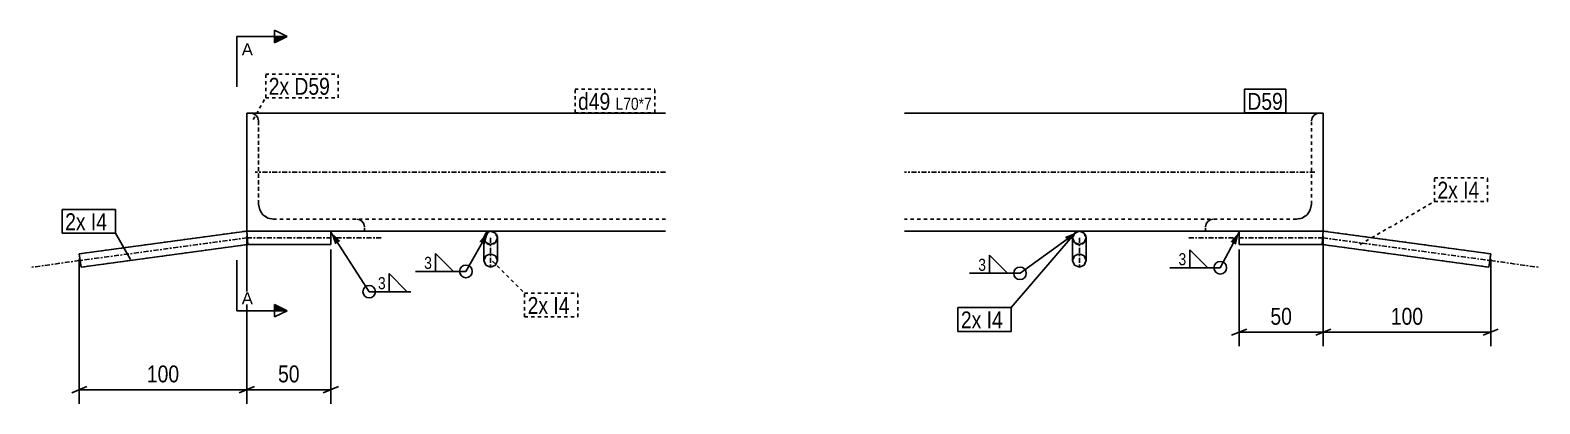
# Model space of a CAD drawing. Header units: millimetres. Extents: x 7 to 21308, y 5 to 921.
# Drawn here: x 7 to 905, y 7 to 229 of the extents above; entities that cross this region are included whole.
import ezdxf

# ---------------------------------------------------------------- set-up
doc = ezdxf.new("R2010")
doc.units = ezdxf.units.MM
doc.linetypes.add('DXK_LINE_DOT2', pattern=[3.9198, 1.9599, -1.9599])
doc.linetypes.add('DXK_LINE_DOT3', pattern=[5.9187, 2.979, -0.9799, 0.9799, -0.9799])
for name, color, linetype in [('MÅLSÆTNING', 7, 'Continuous'), ('STÅL', 7, 'Continuous'), ('TEKST', 7, 'Continuous')]:
    doc.layers.add(name, color=color, linetype=linetype)
doc.styles.add('Arial', font='ARIAL.TTF', dxfattribs={"height": 0.2})
doc.styles.add('Arial Narrow', font='ARIALN.TTF', dxfattribs={"height": 0.2})

msp = doc.modelspace()

# ---------------------------------------------------------------- hatches: boundary and pattern name
at = {"layer": 'TEKST', "linetype": 'Continuous'}
for color, points in [(30, [(152.46, 221.79), (152.46, 225.54), (159.96, 225.54)]), (3, [(188.43, 101.98), (185.96, 109.3), (191.59, 104)]), (3, [(274.21, 103.7), (279.54, 109.3), (277.47, 101.85)]), (3, [(622.37, 106.42), (629.54, 109.3), (624.57, 103.38)]), (3, [(720.78, 103.55), (725.95, 109.3), (724.1, 101.79)]), (30, [(152.46, 62.56), (152.46, 66.31), (159.96, 62.56)])]:
    msp.add_hatch(color=color, dxfattribs=at).paths.add_polyline_path(points)

# ---------------------------------------------------------------- linework, layer by layer
at = {"layer": 'MÅLSÆTNING', "color": 7, "linetype": 'Continuous'}
for p, q in [((135.96, 106.88), (135.96, 7.2)), ((135.96, 106.88), (135.96, 7.2)), ((185.96, 98.88), (185.96, 7.2)), ((725.95, 98.88), (725.95, 41.45)), ((775.95, 106.88), (775.95, 41.45)), ((775.95, 106.88), (775.95, 41.45)), ((36.39, 93.33), (36.39, 7.2)), ((875.52, 93.33), (875.52, 41.45)), ((730.45, 51.65), (721.45, 48.05)), ((725.95, 49.85), (775.95, 49.85)), ((771.45, 48.05), (780.45, 51.65)), ((780.45, 51.65), (771.45, 48.05)), ((775.95, 49.85), (875.52, 49.85)), ((871.02, 48.05), (880.02, 51.65)), ((40.89, 17.4), (31.89, 13.8)), ((36.39, 15.6), (135.96, 15.6)), ((131.46, 13.8), (140.46, 17.4)), ((140.46, 17.4), (131.46, 13.8)), ((135.96, 15.6), (185.96, 15.6)), ((181.46, 13.8), (190.46, 17.4))]:
    msp.add_line(p, q, dxfattribs=at)
at = {"layer": 'STÅL', "color": 2, "linetype": 'Continuous'}
for p, q in [((135.95, 179.88), (384.96, 179.88)), ((135.95, 109.88), (135.95, 179.88)), ((135.96, 179.88), (135.96, 109.88)), ((526.95, 179.88), (775.95, 179.88)), ((775.95, 179.88), (775.95, 109.88)), ((775.95, 179.88), (775.95, 179.88)), ((775.95, 179.88), (775.95, 109.88)), ((36.39, 96.33), (135.96, 109.88)), ((384.96, 109.88), (135.95, 109.88)), ((136.5, 101.88), (135.96, 109.88)), ((185.96, 109.88), (185.96, 101.88)), ((276.95, 105.88), (278.12, 108.71)), ((278.12, 108.71), (280.95, 109.88)), ((280.95, 109.88), (283.78, 108.71)), ((283.78, 108.71), (284.95, 105.88)), ((775.95, 109.88), (526.95, 109.88)), ((626.95, 105.88), (628.12, 108.71)), ((628.12, 108.71), (630.95, 109.88)), ((630.95, 109.88), (633.78, 108.71)), ((633.78, 108.71), (634.95, 105.88)), ((725.95, 103.06), (725.95, 109.88)), ((775.95, 109.88), (775.41, 101.88)), ((775.95, 109.88), (775.95, 109.88)), ((875.52, 96.33), (775.95, 109.88)), ((37.47, 88.4), (136.5, 101.88)), ((137, 101.88), (136.5, 101.88)), ((137, 101.88), (185.96, 101.88)), ((276.95, 92.36), (276.95, 105.88)), ((284.95, 92.36), (284.95, 105.88)), ((626.95, 92.36), (626.95, 105.88)), ((634.95, 92.36), (634.95, 105.88)), ((725.95, 101.88), (725.95, 103.06)), ((774.91, 101.88), (725.95, 101.88)), ((775.41, 101.88), (774.91, 101.88)), ((874.44, 88.4), (775.41, 101.88)), ((37.47, 88.4), (36.39, 96.33)), ((278.12, 95.16), (276.95, 92.36)), ((276.95, 92.36), (278.12, 89.56)), ((280.95, 96.33), (278.12, 95.16)), ((283.78, 95.16), (280.95, 96.33)), ((284.95, 92.36), (283.78, 95.16)), ((283.78, 89.56), (284.95, 92.36)), ((628.12, 95.16), (626.95, 92.36)), ((626.95, 92.36), (628.12, 89.56)), ((630.95, 96.33), (628.12, 95.16)), ((633.78, 95.16), (630.95, 96.33)), ((634.95, 92.36), (633.78, 95.16)), ((633.78, 89.56), (634.95, 92.36)), ((875.52, 96.33), (874.44, 88.4)), ((278.12, 89.56), (280.95, 88.4)), ((280.95, 88.4), (283.78, 89.56)), ((628.12, 89.56), (630.95, 88.4)), ((630.95, 88.4), (633.78, 89.56))]:
    msp.add_line(p, q, dxfattribs=at)
at = {"layer": 'STÅL', "color": 7, "linetype": 'DXK_LINE_DOT2'}
for p, q in [((138.46, 179.88), (135.96, 179.88)), ((135.96, 179.88), (135.96, 109.88)), ((138.45, 179.88), (140.17, 179.54)), ((140.18, 179.54), (138.46, 179.88)), ((384.96, 179.88), (138.46, 179.88)), ((140.17, 179.54), (141.63, 178.57)), ((141.64, 178.57), (140.18, 179.54)), ((773.45, 179.88), (526.95, 179.88)), ((770.27, 178.57), (771.73, 179.54)), ((771.74, 179.54), (770.28, 178.57)), ((771.73, 179.54), (773.45, 179.88)), ((771.73, 179.54), (771.73, 179.54)), ((773.46, 179.88), (771.74, 179.54)), ((773.45, 179.88), (775.95, 179.88)), ((773.45, 179.88), (773.45, 179.88)), ((775.95, 179.88), (775.95, 109.88)), ((775.96, 179.88), (775.95, 179.88)), ((775.96, 109.88), (775.96, 179.88)), ((141.63, 178.57), (142.61, 177.11)), ((142.61, 177.11), (141.64, 178.57)), ((142.96, 175.38), (142.61, 177.11)), ((142.61, 177.11), (142.95, 175.38)), ((142.95, 125.88), (142.95, 175.38)), ((142.96, 175.38), (142.96, 125.88)), ((768.95, 175.38), (769.29, 177.11)), ((768.95, 175.38), (769.29, 177.11)), ((768.95, 125.88), (768.95, 175.38)), ((768.95, 125.88), (768.95, 175.38)), ((768.95, 175.38), (768.95, 175.38)), ((769.3, 177.11), (768.96, 175.38)), ((768.96, 125.88), (768.96, 175.38)), ((769.29, 177.11), (770.27, 178.57)), ((769.29, 177.11), (770.27, 178.57)), ((770.28, 178.57), (769.3, 177.11)), ((142.95, 125.88), (143.64, 122.44)), ((143.64, 122.44), (142.96, 125.88)), ((768.26, 122.44), (768.95, 125.88)), ((768.27, 122.44), (768.95, 125.88)), ((768.96, 125.88), (768.27, 122.44)), ((768.95, 125.88), (768.95, 125.88)), ((145.59, 119.52), (143.64, 122.44)), ((143.64, 122.44), (145.59, 119.52)), ((148.51, 117.57), (145.59, 119.52)), ((145.59, 119.52), (148.51, 117.57)), ((151.96, 116.88), (148.51, 117.57)), ((148.51, 117.57), (151.95, 116.88)), ((384.96, 116.88), (151.95, 116.88)), ((201.45, 116.88), (203.17, 116.54)), ((203.18, 116.54), (201.46, 116.88)), ((759.95, 116.88), (526.95, 116.88)), ((708.73, 116.54), (710.45, 116.88)), ((710.46, 116.88), (708.74, 116.54)), ((710.45, 116.88), (710.45, 116.88)), ((759.95, 116.88), (763.39, 117.57)), ((759.95, 116.88), (759.95, 116.88)), ((759.96, 116.88), (759.95, 116.88)), ((763.4, 117.57), (759.96, 116.88)), ((763.39, 117.57), (766.31, 119.52)), ((763.39, 117.57), (763.39, 117.57)), ((766.32, 119.52), (763.4, 117.57)), ((766.31, 119.52), (768.26, 122.44)), ((766.31, 119.52), (768.27, 122.44)), ((766.31, 119.52), (766.31, 119.52)), ((768.27, 122.44), (766.32, 119.52)), ((36.39, 96.33), (135.96, 109.88)), ((135.96, 109.88), (205.96, 109.88)), ((136.5, 101.88), (135.96, 109.88)), ((185.96, 109.88), (185.96, 101.88)), ((203.17, 116.54), (204.63, 115.57)), ((204.64, 115.57), (203.18, 116.54)), ((204.63, 115.57), (205.61, 114.11)), ((205.61, 114.11), (204.64, 115.57)), ((205.96, 112.38), (205.61, 114.11)), ((205.61, 114.11), (205.95, 112.38)), ((205.95, 109.88), (205.95, 112.38)), ((205.96, 109.88), (205.96, 112.38)), ((384.96, 109.88), (205.96, 109.88)), ((278.13, 108.71), (276.96, 105.88)), ((280.95, 109.88), (278.13, 108.71)), ((283.78, 108.71), (280.95, 109.88)), ((284.96, 105.88), (283.78, 108.71)), ((705.95, 109.88), (526.95, 109.88)), ((628.13, 108.71), (626.96, 105.88)), ((630.96, 109.88), (628.13, 108.71)), ((633.78, 108.71), (630.96, 109.88)), ((634.96, 105.88), (633.78, 108.71)), ((705.95, 112.38), (706.29, 114.11)), ((705.95, 112.38), (706.29, 114.11)), ((705.95, 109.88), (705.95, 112.38)), ((705.95, 109.88), (705.95, 112.38)), ((705.95, 112.38), (705.95, 112.38)), ((775.95, 109.88), (705.95, 109.88)), ((706.3, 114.11), (705.96, 112.38)), ((705.96, 109.88), (705.96, 112.38)), ((706.29, 114.11), (707.27, 115.57)), ((706.29, 114.11), (707.27, 115.57)), ((707.28, 115.57), (706.3, 114.11)), ((707.27, 115.57), (708.73, 116.54)), ((708.74, 116.54), (707.28, 115.57)), ((708.73, 116.54), (708.73, 116.54)), ((725.95, 109.88), (725.95, 101.88)), ((775.41, 101.88), (775.95, 109.88)), ((875.52, 96.33), (775.95, 109.88)), ((775.96, 109.88), (775.95, 109.88)), ((37.47, 88.4), (136.5, 101.88)), ((136.5, 101.88), (137, 101.88)), ((137, 101.88), (185.96, 101.88)), ((278.12, 103.06), (276.95, 105.88)), ((276.96, 92.36), (276.96, 105.88)), ((276.96, 105.88), (278.13, 103.06)), ((280.95, 101.88), (278.12, 103.06)), ((278.13, 103.06), (280.95, 101.88)), ((283.78, 103.06), (280.95, 101.88)), ((280.95, 101.88), (283.78, 103.06)), ((283.78, 103.06), (284.96, 105.88)), ((284.95, 105.88), (283.78, 103.06)), ((284.96, 92.36), (284.96, 105.88)), ((628.12, 103.06), (626.95, 105.88)), ((626.96, 92.36), (626.96, 105.88)), ((626.96, 105.88), (628.13, 103.06)), ((630.95, 101.88), (628.12, 103.06)), ((628.13, 103.06), (630.96, 101.88)), ((633.78, 103.06), (630.95, 101.88)), ((630.96, 101.88), (633.78, 103.06)), ((633.78, 103.06), (634.96, 105.88)), ((634.95, 105.88), (633.78, 103.06)), ((634.96, 92.36), (634.96, 105.88)), ((774.91, 101.88), (725.95, 101.88)), ((775.41, 101.88), (774.91, 101.88)), ((874.44, 88.4), (775.41, 101.88)), ((37.47, 88.4), (36.39, 96.33)), ((276.96, 92.36), (278.13, 95.16)), ((278.13, 89.56), (276.96, 92.36)), ((278.13, 95.16), (280.95, 96.33)), ((280.95, 96.33), (283.78, 95.16)), ((283.78, 95.16), (284.96, 92.36)), ((284.96, 92.36), (283.78, 89.56)), ((626.96, 92.36), (628.13, 95.16)), ((628.13, 89.56), (626.96, 92.36)), ((628.13, 95.16), (630.96, 96.33)), ((630.96, 96.33), (633.78, 95.16)), ((633.78, 95.16), (634.96, 92.36)), ((634.96, 92.36), (633.78, 89.56)), ((875.52, 96.33), (874.44, 88.4)), ((280.95, 88.4), (278.13, 89.56)), ((283.78, 89.56), (280.95, 88.4)), ((630.96, 88.4), (628.13, 89.56)), ((633.78, 89.56), (630.96, 88.4))]:
    msp.add_line(p, q, dxfattribs=at)
at = {"layer": 'STÅL', "color": 7, "linetype": 'DXK_LINE_DOT3'}
for p, q in [((384.96, 144.88), (140.95, 144.88)), ((170.96, 144.88), (170.96, 144.88)), ((770.95, 144.88), (526.95, 144.88)), ((740.95, 144.88), (740.95, 144.88)), ((770.95, 144.88), (770.96, 144.88)), ((136.23, 105.88), (7.2, 88.31)), ((215.96, 105.88), (136.23, 105.88)), ((280.95, 105.88), (280.95, 88.31)), ((280.95, 105.88), (280.95, 105.88)), ((280.95, 105.88), (280.95, 88.31)), ((280.95, 105.88), (280.95, 105.88)), ((630.95, 105.88), (630.95, 105.88)), ((630.95, 105.88), (630.95, 88.31)), ((630.96, 105.88), (630.96, 105.88)), ((630.96, 105.88), (630.96, 88.31)), ((695.95, 105.88), (775.68, 105.88)), ((695.95, 105.88), (695.95, 105.88)), ((775.68, 105.88), (904.71, 88.31)), ((775.68, 105.88), (775.68, 105.88))]:
    msp.add_line(p, q, dxfattribs=at)
at = {"layer": 'STÅL', "color": 7, "linetype": 'DXK_LINE_DOT2'}
for centre, start, end in [((280.95, 105.88), 0, 180), ((280.95, 105.88), 0, 180), ((630.95, 105.88), 0, 180), ((630.96, 105.88), 0, 180), ((280.95, 105.88), 180, 0), ((280.95, 105.88), 180, 0), ((630.95, 105.88), 180, 0), ((630.96, 105.88), 180, 0)]:
    msp.add_arc(centre, 4, start, end, dxfattribs=at)
at = {"layer": 'TEKST', "color": 30, "linetype": 'Continuous'}
for p, q in [((152.46, 221.79), (152.46, 229.29)), ((152.46, 229.29), (159.96, 225.54)), ((159.96, 225.54), (152.46, 221.79)), ((159.96, 62.56), (152.46, 66.31)), ((152.46, 66.31), (152.46, 58.81)), ((159.96, 62.56), (152.46, 58.81))]:
    msp.add_line(p, q, dxfattribs=at)
at = {"layer": 'TEKST', "color": 7, "linetype": 'DXK_LINE_DOT2'}
for p, q in [((190.36, 189.13), (190.36, 203.23)), ((873.68, 127.42), (873.68, 141.52)), ((332.8, 58.83), (332.8, 72.93))]:
    msp.add_line(p, q, dxfattribs=at)
at = {"layer": 'TEKST', "color": 7, "linetype": 'Continuous'}
for p, q in [((57.85, 108.61), (57.85, 122.71)), ((66.85, 93.03), (57.85, 108.61)), ((627.89, 108.09), (590.39, 64.37)), ((590.39, 50.27), (590.39, 64.37))]:
    msp.add_line(p, q, dxfattribs=at)
at = {"layer": 'TEKST', "color": 3, "linetype": 'Continuous'}
for p, q in [((185.96, 109.3), (208.72, 73.86)), ((279.54, 109.3), (266.26, 85.91)), ((629.54, 109.3), (595.68, 84.77)), ((725.95, 109.3), (714.73, 88.09))]:
    msp.add_line(p, q, dxfattribs=at)
for centre, start, end in [((714.73, 88.09), 90, 270), ((714.73, 88.09), 270, 90), ((266.26, 85.91), 90, 270), ((266.26, 85.91), 270, 90), ((595.68, 84.77), 90, 270), ((595.68, 84.77), 270, 90), ((208.72, 73.86), 90, 270)]:
    msp.add_arc(centre, 3.75, start, end, dxfattribs=at)

# ---------------------------------------------------------------- wipeouts: each hides what was drawn before it
at = {"color": 0, "linetype": 'Continuous'}
msp.add_wipeout([(139.62, 214.29), (139.62, 221.79), (132.96, 221.79), (132.96, 214.29)], dxfattribs=at).dxf.layer = 'TEKST'
at = {"color": 0}
for points in [[(161.15, 190.93), (161.15, 201.43), (149, 201.43), (149, 190.93)], [(855.98, 129.22), (855.98, 139.72), (843.83, 139.72), (843.83, 129.22)], [(246.61, 86.81), (246.61, 95.51), (240.84, 95.51), (240.84, 86.81)], [(576.03, 85.67), (576.03, 94.37), (570.26, 94.37), (570.26, 85.67)], [(695.08, 88.99), (695.08, 97.69), (689.31, 97.69), (689.31, 88.99)], [(219.14, 74.76), (219.14, 83.46), (213.37, 83.46), (213.37, 74.76)], [(315.1, 60.63), (315.1, 71.13), (302.95, 71.13), (302.95, 60.63)], [(572.69, 52.07), (572.69, 62.57), (560.54, 62.57), (560.54, 52.07)]]:
    msp.add_wipeout(points, dxfattribs=at).dxf.layer = 'TEKST'

# ---------------------------------------------------------------- next in the draw order: linework, layer by layer
at = {"layer": 'TEKST', "color": 7, "linetype": 'Continuous'}
for q in [(129.96, 195.54), (159.96, 225.54)]:
    msp.add_line((129.96, 225.54), q, dxfattribs=at)
at = {"layer": 'TEKST', "color": 3, "linetype": 'Continuous'}
for p, q in [((707.33, 88.09), (696.62, 98.81)), ((696.62, 98.81), (696.62, 88.09)), ((258.87, 85.91), (248.16, 96.62)), ((248.16, 96.62), (248.16, 85.91)), ((588.28, 84.77), (577.57, 95.48)), ((577.57, 95.48), (577.57, 84.77)), ((231.39, 73.86), (220.68, 84.58)), ((220.68, 84.58), (220.68, 73.86)), ((236.19, 85.91), (266.26, 85.91)), ((248.16, 85.91), (258.87, 85.91)), ((565.61, 84.77), (595.68, 84.77)), ((577.57, 84.77), (588.28, 84.77)), ((684.66, 88.09), (714.73, 88.09)), ((696.62, 88.09), (707.33, 88.09)), ((208.72, 73.86), (233.54, 73.86)), ((220.68, 73.86), (231.39, 73.86))]:
    msp.add_line(p, q, dxfattribs=at)
msp.add_arc((208.72, 73.86), 3.75, 270, 90, dxfattribs=at)

# ---------------------------------------------------------------- next in the draw order: texts
at = {"layer": 'TEKST', "color": 3, "linetype": 'Continuous', "style": 'Arial'}
msp.add_text('A', height=7.16, dxfattribs=at).set_placement((132.96, 214.29))
at = {"layer": 'TEKST', "color": 3, "style": 'Arial Narrow'}
for p in [(241.44, 87.41), (570.86, 86.27), (689.91, 89.59), (213.97, 75.36)]:
    msp.add_text('3', height=7.16, dxfattribs=at).set_placement(p)

# ---------------------------------------------------------------- next in the draw order: wipeouts: each hides what was drawn before it
at = {"color": 0}
for points, layer in [([(759.45, 52.1), (759.45, 66.8), (742.45, 66.8), (742.45, 52.1)], 'MÅLSÆTNING'), ([(837.43, 52.1), (837.43, 66.8), (814.04, 66.8), (814.04, 52.1)], 'MÅLSÆTNING'), ([(97.87, 17.85), (97.87, 32.55), (74.47, 32.55), (74.47, 17.85)], 'MÅLSÆTNING'), ([(169.46, 17.85), (169.46, 32.55), (152.46, 32.55), (152.46, 17.85)], 'MÅLSÆTNING'), ([(161.15, 190.93), (161.15, 201.43), (149, 201.43), (149, 190.93)], 'TEKST'), ([(352.1, 181.98), (352.1, 192.48), (332.91, 192.48), (332.91, 181.98)], 'TEKST'), ([(751.95, 181.98), (751.95, 192.48), (730.85, 192.48), (730.85, 181.98)], 'TEKST'), ([(855.98, 129.22), (855.98, 139.72), (843.83, 139.72), (843.83, 129.22)], 'TEKST'), ([(40.15, 110.41), (40.15, 120.91), (28, 120.91), (28, 110.41)], 'TEKST'), ([(315.1, 60.63), (315.1, 71.13), (302.95, 71.13), (302.95, 60.63)], 'TEKST'), ([(572.69, 52.07), (572.69, 62.57), (560.54, 62.57), (560.54, 52.07)], 'TEKST')]:
    msp.add_wipeout(points, dxfattribs=at).dxf.layer = layer
at = {"color": 0, "linetype": 'Continuous'}
msp.add_wipeout([(139.62, 66.31), (139.62, 73.81), (132.96, 73.81), (132.96, 66.31)], dxfattribs=at).dxf.layer = 'TEKST'

# ---------------------------------------------------------------- next in the draw order: linework, layer by layer
at = {"layer": 'TEKST', "color": 7, "linetype": 'DXK_LINE_DOT2'}
for p, q in [((147.2, 189.13), (147.2, 203.23)), ((139.7, 176.14), (147.2, 189.13)), ((842.03, 127.42), (842.03, 141.52)), ((797.86, 101.92), (842.03, 127.42)), ((282.13, 92.05), (301.15, 72.93)), ((301.15, 58.83), (301.15, 72.93))]:
    msp.add_line(p, q, dxfattribs=at)
at = {"layer": 'TEKST', "color": 7, "linetype": 'Continuous'}
for p, q in [((129.96, 62.56), (129.96, 92.56)), ((558.74, 50.27), (558.74, 64.37)), ((129.96, 62.56), (159.96, 62.56))]:
    msp.add_line(p, q, dxfattribs=at)

# ---------------------------------------------------------------- next in the draw order: texts
at = {"layer": 'MÅLSÆTNING', "color": 3, "style": 'Arial Narrow'}
for s, p in [('50', (744.55, 54.2)), ('100', (816.14, 54.2)), ('100', (76.57, 19.95)), ('50', (154.56, 19.95))]:
    msp.add_text(s, height=10.021, dxfattribs=at).set_placement(p)
at = {"layer": 'TEKST', "color": 3, "linetype": 'Continuous', "style": 'Arial'}
msp.add_text('A', height=7.16, dxfattribs=at).set_placement((132.96, 66.31))

# ---------------------------------------------------------------- next in the draw order: wipeouts: each hides what was drawn before it
at = {"color": 0}
for points in [[(185.41, 190.93), (185.41, 201.43), (164.3, 201.43), (164.3, 190.93)], [(352.1, 181.98), (352.1, 192.48), (332.91, 192.48), (332.91, 181.98)], [(751.95, 181.98), (751.95, 192.48), (730.85, 192.48), (730.85, 181.98)], [(868.73, 129.22), (868.73, 139.72), (859.13, 139.72), (859.13, 129.22)], [(40.15, 110.41), (40.15, 120.91), (28, 120.91), (28, 110.41)], [(327.85, 60.63), (327.85, 71.13), (318.25, 71.13), (318.25, 60.63)], [(585.44, 52.07), (585.44, 62.57), (575.84, 62.57), (575.84, 52.07)]]:
    msp.add_wipeout(points, dxfattribs=at).dxf.layer = 'TEKST'

# ---------------------------------------------------------------- next in the draw order: linework, layer by layer
at = {"layer": 'TEKST', "color": 7, "linetype": 'DXK_LINE_DOT2'}
for p, q in [((331.11, 194.28), (378.53, 194.28)), ((331.11, 180.18), (331.11, 194.28))]:
    msp.add_line(p, q, dxfattribs=at)
at = {"layer": 'TEKST', "color": 7, "linetype": 'Continuous'}
for p, q in [((729.05, 194.28), (753.75, 194.28)), ((729.05, 180.18), (729.05, 194.28)), ((753.75, 180.18), (753.75, 194.28)), ((729.05, 180.18), (753.75, 180.18)), ((26.2, 108.61), (26.2, 122.71))]:
    msp.add_line(p, q, dxfattribs=at)

# ---------------------------------------------------------------- next in the draw order: texts
at = {"layer": 'TEKST', "color": 3, "style": 'Arial Narrow'}
msp.add_text('D59', height=10.021, dxfattribs=at).set_placement((730.85, 181.98))

# ---------------------------------------------------------------- next in the draw order: wipeouts: each hides what was drawn before it
at = {"color": 0}
for points in [[(185.41, 190.93), (185.41, 201.43), (164.3, 201.43), (164.3, 190.93)], [(376.73, 181.98), (376.73, 189.48), (355.25, 189.48), (355.25, 181.98)], [(868.73, 129.22), (868.73, 139.72), (859.13, 139.72), (859.13, 129.22)], [(52.9, 110.41), (52.9, 120.91), (43.3, 120.91), (43.3, 110.41)], [(327.85, 60.63), (327.85, 71.13), (318.25, 71.13), (318.25, 60.63)], [(585.44, 52.07), (585.44, 62.57), (575.84, 62.57), (575.84, 52.07)]]:
    msp.add_wipeout(points, dxfattribs=at).dxf.layer = 'TEKST'

# ---------------------------------------------------------------- next in the draw order: linework, layer by layer
at = {"layer": 'TEKST', "color": 7, "linetype": 'DXK_LINE_DOT2'}
for p, q in [((147.2, 203.23), (190.36, 203.23)), ((147.2, 189.13), (190.36, 189.13)), ((842.03, 141.52), (873.68, 141.52)), ((842.03, 127.42), (873.68, 127.42)), ((301.15, 72.93), (332.8, 72.93)), ((301.15, 58.83), (332.8, 58.83))]:
    msp.add_line(p, q, dxfattribs=at)
at = {"layer": 'TEKST', "color": 7, "linetype": 'Continuous'}
for p, q in [((558.74, 64.37), (590.39, 64.37)), ((558.74, 50.27), (590.39, 50.27))]:
    msp.add_line(p, q, dxfattribs=at)

# ---------------------------------------------------------------- next in the draw order: texts
at = {"layer": 'TEKST', "color": 3, "style": 'Arial Narrow'}
for s, p in [('2x', (149, 190.93)), ('D59', (164.3, 190.93)), ('2x', (843.83, 129.22)), ('I4', (859.13, 129.22)), ('2x', (302.95, 60.63)), ('I4', (318.25, 60.63)), ('2x', (560.54, 52.07)), ('I4', (575.84, 52.07))]:
    msp.add_text(s, height=10.021, dxfattribs=at).set_placement(p)

# ---------------------------------------------------------------- next in the draw order: wipeouts: each hides what was drawn before it
at = {"color": 0}
for points in [[(376.73, 181.98), (376.73, 189.48), (355.25, 189.48), (355.25, 181.98)], [(52.9, 110.41), (52.9, 120.91), (43.3, 120.91), (43.3, 110.41)]]:
    msp.add_wipeout(points, dxfattribs=at).dxf.layer = 'TEKST'

# ---------------------------------------------------------------- next in the draw order: linework, layer by layer
at = {"layer": 'TEKST', "color": 7, "linetype": 'DXK_LINE_DOT2'}
for p, q in [((378.53, 180.18), (378.53, 194.28)), ((331.11, 180.18), (378.53, 180.18))]:
    msp.add_line(p, q, dxfattribs=at)
at = {"layer": 'TEKST', "color": 7, "linetype": 'Continuous'}
for p, q in [((26.2, 122.71), (57.85, 122.71)), ((26.2, 108.61), (57.85, 108.61))]:
    msp.add_line(p, q, dxfattribs=at)

# ---------------------------------------------------------------- next in the draw order: texts
at = {"layer": 'TEKST', "color": 3, "style": 'Arial Narrow'}
for s, height, p in [('d49', 10.021, (332.91, 181.98)), ('L70*7', 7.158, (355.25, 181.98)), ('2x', 10.021, (28, 110.41)), ('I4', 10.021, (43.3, 110.41))]:
    msp.add_text(s, height=height, dxfattribs=at).set_placement(p)

doc.saveas('drawing.dxf')
